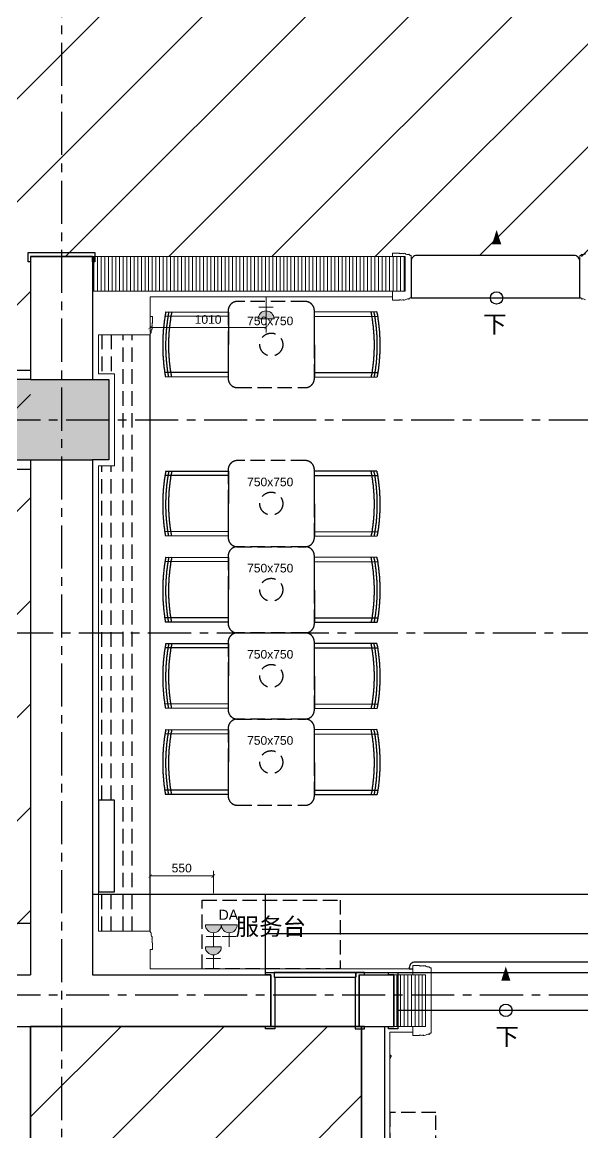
# Model space of a CAD drawing. Header units: millimetres. Extents: x -6033 to 120673, y -4970 to 90533.
# Drawn here: x 48017 to 52895, y 65014 to 74680 of the extents above; entities that cross this region are included whole.
import ezdxf

# ---------------------------------------------------------------- set-up
doc = ezdxf.new("R2010")
doc.units = ezdxf.units.MM
for name, pattern in [('I-AR$0$CENTER', [2, 1.25, -0.25, 0.25, -0.25]), ('I-PLAN$0$ACAD_ISO02W100', [15, 12, -3]), ('I-PLAN$0$CENTER', [2, 1.25, -0.25, 0.25, -0.25]), ('I-PLAN$0$DASH', [0.35, 0.25, -0.1]), ('I-PLAN$0$DASHED', [19.05, 12.7, -6.35]), ('I-PLAN$0$HIDDEN2', [0.1875, 0.125, -0.0625])]:
    doc.linetypes.add(name, pattern=pattern)
doc.layers.get('DefPoints').update_dxf_attribs({"color": 250})
for name, color, linetype, lineweight in [('_ACM-A-ANNO-DIMS', 2, 'Continuous', 18), ('_ACM-A-ANNO-IDEN', 7, 'Continuous', 5), ('_ACM-A-ANNO-TEXT', 7, 'Continuous', 5), ('I-AR$0$GZET_COL_GRID_1-200_轴线', 8, 'I-AR$0$CENTER', 25), ('I-AR$0$I-SCOPE', 252, 'Continuous', 35), ('I-PLAN$0$_ACM-A-WALL-HACH', 251, 'Continuous', 9), ('I-PLAN$0$I-PL-WALL-FHINISH', 73, 'Continuous', 13), ('I-PLAN$0$I-WALL', 6, 'Continuous', 13)]:
    doc.layers.add(name, color=color, linetype=linetype, lineweight=lineweight)
for name, color, linetype in [('I-AR$0$A-LOL061W1', 252, 'Continuous'), ('I-AR$0$D-BASE-INTWALL', 1, 'Continuous'), ('I-AR$0$D-BASE-WALL', 4, 'Continuous'), ('I-AR$0$I-stairs', 2, 'Continuous'), ('I-AR$0$I—平面—装饰面层线', 4, 'Continuous'), ('I-AR$0$I—平面—装饰面层线a', 4, 'Continuous'), ('I-PLAN$0$0-建-楼梯', 1, 'Continuous'), ('I-PLAN$0$A-stairs', 2, 'Continuous'), ('I-PLAN$0$FURN', 1, 'Continuous'), ('I-PLAN$0$I-GRID', 252, 'I-PLAN$0$CENTER'), ('I-PLAN$0$I-PL-FURN', 1, 'I-PLAN$0$DASH'), ('I-PLAN$0$I-PL-IDS-MILL', 40, 'Continuous'), ('I-PLAN$0$I-PL-LIGHT', 1, 'I-PLAN$0$HIDDEN2'), ('I-PLAN$0$ID-TEXT-HEADING-3', 3, 'Continuous'), ('I-PLAN$0$L-ELEV-MARK', 253, 'Continuous'), ('I-PLAN$0$P-平面活动家具', 1, 'Continuous')]:
    doc.layers.add(name, color=color, linetype=linetype)
doc.styles.add('_ACM-G-NOTES', font='arial.ttf')
doc.styles.add('Arial_4', font='arial.ttf', dxfattribs={"height": 1.75})
doc.styles.add('I-PLAN$0$Arial', font='ARIALUNI.ttf')
doc.dimstyles.new('_ACM-DIM-A_30', dxfattribs={"dimscale": 30, "dimtxt": 2.5, "dimasz": 1, "dimexe": 1.5, "dimexo": 1, "dimgap": 1, "dimtad": 1, "dimdec": 0, "dimrnd": 5, "dimzin": 1, "dimdsep": 46, "dimtxsty": '_ACM-G-NOTES', "dimblk": 'ARCHTICK', "dimcen": 2.5, "dimclrd": 256, "dimclre": 256, "dimclrt": 256, "dimadec": 3, "dimazin": 0, "dimtfac": 1, "dimtdec": 0, "dimtix": 1, "dimtmove": 0, "dimatfit": 3, "dimldrblk": 'DOTSMALL', "dimfxl": 5, "dimfxlon": 1, "dimlwd": 18, "dimlwe": 18, "dimarcsym": 0})

# ---------------------------------------------------------------- blocks, each defined once
blk = doc.blocks.new('I-AR$0$海龙_1211170131')
at = {"layer": 'I-AR$0$GZET_COL_GRID_1-200_轴线', "ltscale": 300}
for p, q in [((48135, 86275), (48135, 59995)), ((-2225, 70995), (116415, 70995)), ((-2225, 65990), (116415, 65990))]:
    blk.add_line(p, q, dxfattribs=at)
blk = doc.blocks.new('*U343')
for points in [[(-1125, 470), (-1170, 470), (-1170, 490), (-1095, 490), (-1095, 450), (-1090, 450), (-1090, 0), (-1170, 0), (-1170, 20), (-1125, 20), (-1125, 470)], [(-355, 470), (-310, 470), (-310, 490), (-385, 490), (-385, 450), (-390, 450), (-390, 0), (-310, 0), (-310, 20), (-355, 20), (-355, 470)]]:
    blk.add_lwpolyline(points)
at = {"color": 1}
blk.add_lwpolyline([(-1095, 450), (-385, 450), (-385, 490), (-1095, 490)], close=True, dxfattribs=at)
blk = doc.blocks.new('I-AR')
at = {"layer": 'I-AR$0$A-LOL061W1'}
blk.add_hatch(color=256, dxfattribs=at).paths.add_polyline_path([(48090, 71570), (47830, 71570), (47830, 70870), (48090, 70870), (48630, 70870), (48770, 70870), (48770, 71570), (48630, 71570)])
at = {"layer": 'I-AR$0$I-SCOPE'}
h = blk.add_hatch(dxfattribs=at)
h.set_pattern_fill('ANSI31', color=256, scale=200)
h.paths.add_polyline_path([(63300, 72640), (66630, 72640), (66630, 70889.4), (90600, 70890), (90600, 66390), (96650, 66390), (96650, 24876.4), (18340, 24876.4), (18340, 66390), (48090, 66390), (48090, 72640), (51400, 72640), (51400, 72649.9), (52869.5, 72649.9), (52869.5, 72640), (55240, 72640), (55240, 72790), (59460, 72790), (59460, 72640), (61830.5, 72640), (61830.5, 72649.9), (63300, 72649.9)], flags=16)
h.paths.add_polyline_path([(7330, 0), (7330, -1770), (11180, -1770), (11180, 0), (18450, 0), (18450, 2900), (27550, 2900), (27550, 18090), (37037.3, 18090), (37037.3, 17350), (96200, 17350), (96200, 18120), (114640, 18120), (114640, 84500), (0, 84500), (0, 0)])
h = blk.add_hatch(dxfattribs=at)
h.set_pattern_fill('ANSI31', color=256, scale=200)
h.paths.add_polyline_path([(48090, 65940), (50970, 65940), (50970, 63540), (49650, 63540), (49650, 62410), (48090, 62410)])
at = {"layer": 'I-AR$0$D-BASE-INTWALL'}
blk.add_lwpolyline([(48090, 71650), (47750, 71650), (47750, 70790), (48090, 70790)], dxfattribs=at)
at = {"layer": 'I-AR$0$D-BASE-WALL'}
for p, q in [((48090, 72640), (48090, 71570)), ((48090, 72640), (48630, 72640)), ((48630, 72640), (48630, 71570)), ((48090, 71570), (48630, 71570)), ((48090, 70870), (48090, 66390)), ((48090, 70870), (48630, 70870)), ((48630, 70870), (48630, 66390)), ((47320, 66840), (48090, 66840)), ((18530, 66390), (48090, 66390)), ((48630, 66390), (50180, 66390)), ((50180, 66390), (50180, 65940)), ((50950, 66390), (51250, 66390)), ((50950, 66390), (50950, 65940)), ((51250, 66390), (51250, 65940)), ((10830, 65940), (50180, 65940)), ((48090, 65940), (48090, 62410)), ((50950, 65940), (51250, 65940)), ((50970, 65940), (50970, 63540)), ((51170, 65940), (51170, 63340))]:
    blk.add_line(p, q, dxfattribs=at)
for points in [[(48090, 71570), (47830, 71570), (47830, 70870), (48090, 70870)], [(48630, 71570), (48770, 71570), (48770, 70870), (48630, 70870)]]:
    blk.add_lwpolyline(points, dxfattribs=at)
at = {"layer": 'I-AR$0$I-SCOPE'}
blk.add_lwpolyline([(48090, 65940), (50970, 65940), (50970, 63540), (49650, 63540), (49650, 62410), (48090, 62410)], close=True, dxfattribs=at)
at = {"layer": 'I-AR$0$I-stairs'}
for p, q in [((48630, 67090), (66100, 67090)), ((50135, 66390), (50135, 67090)), ((50135, 66750), (53295, 66750)), ((50135, 66410), (53295, 66410)), ((51285, 66080), (53215, 66080))]:
    blk.add_line(p, q, dxfattribs=at)
at = {"layer": 'I-AR$0$I—平面—装饰面层线'}
blk.add_lwpolyline([(51250, 66390), (51205, 66390), (51205, 66410), (51285, 66410), (51285, 65920), (51205, 65920), (51205, 65940), (51250, 65940), (51250, 66390)], dxfattribs=at)
at = {"layer": 'I-AR$0$I—平面—装饰面层线a'}
blk.add_lwpolyline([(48090, 72640), (48090, 72595), (48070, 72595), (48070, 72675), (48650, 72675), (48650, 72595), (48630, 72595), (48630, 72640), (48090, 72640)], dxfattribs=at)
at = {"layer": 'I-AR$0$GZET_COL_GRID_1-200_轴线'}
blk.add_blockref('I-AR$0$海龙_1211170131', (225, 225), dxfattribs=at)
at = {"layer": 'I-AR$0$I—平面—装饰面层线a'}
blk.add_blockref('*U343', (51305, 65920), dxfattribs=at)
blk = doc.blocks.new('I-PLAN$0$091116-BRASSERIE$0$Floor_03$0$Y_03_Floor$0$3rd-Floor-rest$0$A$C41AE3FBC')
at = {"layer": 'I-PLAN$0$I-PL-FURN', "ltscale": 500}
for p, q in [((-9.62, -6), (-9.62, 15.76)), ((9.62, -6.06), (9.62, 15.7))]:
    blk.add_line(p, q, dxfattribs=at)
blk.add_lwpolyline([(11.12, 15.38), (11.12, -6.06), (-11.12, -6), (-11.12, 15.44)], dxfattribs=at)
for centre, radius, start, end in [((-0.15, -45.9), 62.31, 79.5796, 100.1371), ((-0.15, -45.25), 60.66, 79.2974, 100.4193), ((-0.14, -44.6), 59.02, 78.9991, 100.7176)]:
    blk.add_arc(centre, radius, start, end, dxfattribs=at)
blk = doc.blocks.new('*U525')
at = {"layer": 'I-PLAN$0$I-PL-WALL-FHINISH'}
for points in [[(0, 50), (0, -30), (57, -30, -0.37825), (61.8, -27, 0.623496), (66.5, -25, 0.284819), (90.4, -25, 0.636149), (97.5, -27, 0.282378), (109.8, -26.5, -0.186128), (138.1, -17.9, 0.824383), (144, -16.9), (146.4, -16.9, -0.262247), (150, -13.9), (150, -9.9), (160, -9.9), (160, 559.9), (150, 559.9), (150, 563.9, -0.262247), (146.4, 566.9), (144, 566.9, 0.824383), (138.1, 567.9, -0.186128), (109.8, 576.5, 0.282378), (97.5, 577, 0.636149), (90.4, 575, 0.284819), (66.5, 575, 0.623496), (61.8, 577, -0.37825), (57, 580), (0, 580), (0, 500)], [(1789.5, 50), (1789.5, -30), (1732.5, -30, 0.37825), (1727.7, -27, -0.623496), (1723, -25, -0.284819), (1699.1, -25, -0.636149), (1692, -27, -0.282378), (1679.7, -26.5, 0.186128), (1651.4, -17.9, -0.824383), (1645.5, -16.9), (1643.1, -16.9, 0.262247), (1639.5, -13.9), (1639.5, -9.9), (1629.5, -9.9), (1629.5, 559.9), (1639.5, 559.9), (1639.5, 563.9, 0.262247), (1643.1, 566.9), (1645.5, 566.9, -0.824383), (1651.4, 567.9, 0.186128), (1679.7, 576.5, -0.282378), (1692, 577, -0.636149), (1699.1, 575, -0.284819), (1723, 575, -0.623496), (1727.7, 577, 0.37825), (1732.5, 580), (1789.5, 580), (1789.5, 500)]]:
    blk.add_lwpolyline(points, format="xyb", dxfattribs=at)
blk = doc.blocks.new('*U528')
at = {"layer": 'I-PLAN$0$I-PL-WALL-FHINISH'}
blk.add_lwpolyline([(0, 0), (0, 2600)], dxfattribs=at)
for points in [[(0, 2400), (8, 2400, 0.320816), (10.6, 2397.3), (10.6, 2396.7, -0.466827), (10.6, 2385.3), (10.6, 2384.7, 0.468154), (5.5, 2377.3), (4.8, 2376.7, -0.645582), (4.6, 2373.3), (4.6, 2372.7, 0.415157), (3.3, 2370), (0, 2370)], [(0, 200), (8, 200, -0.320816), (10.6, 202.7), (10.6, 203.3, 0.466827), (10.6, 214.7), (10.6, 215.3, -0.468154), (5.5, 222.7), (4.8, 223.3, 0.645582), (4.6, 226.7), (4.6, 227.3, -0.415157), (3.3, 230), (0, 230)]]:
    blk.add_lwpolyline(points, format="xyb", close=True, dxfattribs=at)
blk = doc.blocks.new('I-PLAN')
at = {"layer": 'I-PLAN$0$_ACM-A-WALL-HACH'}
h = blk.add_hatch(dxfattribs=at)
h.set_pattern_fill('ANSI31', color=256, scale=10, angle=45)
h.paths.add_polyline_path([(51350, 72340), (48630, 72340), (48630, 72640), (51350, 72640)])
h = blk.add_hatch(dxfattribs=at)
h.set_pattern_fill('ANSI31', color=256, scale=10, angle=45)
h.paths.add_polyline_path([(51525, 65940), (51250, 65940), (51250, 66390), (51525, 66390)])
at = {"layer": 'I-PLAN$0$0-建-楼梯'}
for points in [[(52145, 72280.1, 0, 0, 0), (52145, 72871.9, 0, 80, 0), (52145, 72747.2, 0, 0, 0)], [(52225, 66080, 0, 0, 0), (52225, 66461.8, 0, 80, 0), (52225, 66337.1, 0, 0, 0)]]:
    blk.add_lwpolyline(points, format="xyseb", dxfattribs=at)
at = {"layer": 'I-PLAN$0$A-stairs'}
for points in [[(52869.5, 72280.1), (52869.5, 72599.9, 0.414214), (52819.5, 72649.9), (51450, 72649.9, 0.414214), (51400, 72599.9), (51400, 72280.1)], [(53204.5, 66440), (53234.5, 66440), (53234.5, 66450, 0.414214), (53184.5, 66500), (51435, 66500, 0.414214), (51385, 66450), (51385, 66440), (51415, 66440)]]:
    blk.add_lwpolyline(points, format="xyb", dxfattribs=at)
for points in [[(51400, 72280.1), (52869.5, 72280.1)], [(51575, 66080), (53044.5, 66080)]]:
    blk.add_lwpolyline(points, dxfattribs=at)
at = {"layer": 'I-PLAN$0$I-GRID', "ltscale": 300}
blk.add_lwpolyline([(47311.1, 69365), (67518.9, 69365)], dxfattribs=at)
at = {"layer": 'I-PLAN$0$I-PL-FURN', "ltscale": 500}
for points in [[(49889.2, 71499.5), (50479.2, 71499.5, 0.414214), (50559.2, 71579.5), (50559.2, 72169.5, 0.414214), (50479.2, 72249.5), (49889.2, 72249.5, 0.414214), (49809.2, 72169.5), (49809.2, 71579.5, 0.414214)], [(49889.2, 70115), (50479.2, 70115, 0.414214), (50559.2, 70195), (50559.2, 70785, 0.414214), (50479.2, 70865), (49889.2, 70865, 0.414214), (49809.2, 70785), (49809.2, 70195, 0.414214)], [(49889.2, 69365), (50479.2, 69365, 0.414214), (50559.2, 69445), (50559.2, 70035, 0.414214), (50479.2, 70115), (49889.2, 70115, 0.414214), (49809.2, 70035), (49809.2, 69445, 0.414214)], [(49889.2, 68615), (50479.2, 68615, 0.414214), (50559.2, 68695), (50559.2, 69285, 0.414214), (50479.2, 69365), (49889.2, 69365, 0.414214), (49809.2, 69285), (49809.2, 68695, 0.414214)], [(49889.2, 67865), (50479.2, 67865, 0.414214), (50559.2, 67945), (50559.2, 68535, 0.414214), (50479.2, 68615), (49889.2, 68615, 0.414214), (49809.2, 68535), (49809.2, 67945, 0.414214)]]:
    blk.add_lwpolyline(points, format="xyb", close=True, dxfattribs=at)
for points in [[(50784.2, 66440), (49584.2, 66440), (49584.2, 67040), (50784.2, 67040)], [(51615, 65190), (51215, 65190), (51215, 63990), (51615, 63990)]]:
    blk.add_lwpolyline(points, close=True, dxfattribs=at)
at = {"layer": 'I-PLAN$0$I-PL-IDS-MILL'}
blk.add_lwpolyline([(49129.9, 66770), (49129.9, 71960)], dxfattribs=at)
blk.add_lwpolyline([(48680, 67110), (48820, 67110), (48820, 67910), (48680, 67910)], close=True, dxfattribs=at)
at = {"layer": 'I-PLAN$0$I-PL-LIGHT', "linetype": 'I-PLAN$0$DASHED', "ltscale": 10}
for p, q in [((48709.8, 71960), (48709.8, 71620)), ((48789.8, 71960), (48789.8, 71620)), ((48894.8, 66770), (48894.8, 71960)), ((48974.8, 66770), (48974.8, 71960)), ((48709.8, 67910), (48709.8, 70820)), ((48789.8, 67910), (48789.8, 70820)), ((48709.8, 66770), (48709.8, 67110)), ((48789.8, 66770), (48789.8, 67110))]:
    blk.add_line(p, q, dxfattribs=at)
for centre in [(50184.2, 71874.5), (50184.2, 70490), (50184.2, 69740), (50184.2, 68990), (50184.2, 68240)]:
    blk.add_circle(centre, 100, dxfattribs=at)
at = {"layer": 'I-PLAN$0$I-PL-WALL-FHINISH'}
for points in [[(51240, 72340), (51240, 72260), (51297, 72260, -0.37825), (51301.8, 72263, 0.623496), (51306.5, 72265, 0.284819), (51330.4, 72265, 0.636149), (51337.5, 72263, 0.282378), (51349.8, 72263.5, -0.186128), (51378.1, 72272.1, 0.824383), (51384, 72273.1), (51386.4, 72273.1, -0.262247), (51390, 72276.1), (51390, 72280.1), (51400, 72280.1), (51400, 72649.9), (51390, 72649.9), (51390, 72653.9, -0.262247), (51386.4, 72656.9), (51384, 72656.9, 0.824383), (51378.1, 72657.9, -0.186128), (51349.8, 72666.5, 0.282378), (51337.5, 72667, 0.636149), (51330.4, 72665, 0.284819), (51306.5, 72665, 0.623496), (51301.8, 72667, -0.37825), (51297, 72670), (51240, 72670), (51240, 72640)], [(52919.7, 72263.5, 0.186128), (52891.4, 72272.1, -0.824383), (52885.5, 72273.1), (52883.1, 72273.1, 0.262247), (52879.5, 72276.1), (52879.5, 72280.1), (52869.5, 72280.1), (52869.5, 72649.9), (52879.5, 72649.9), (52879.5, 72653.9, 0.262247), (52883.1, 72656.9), (52885.5, 72656.9, -0.824383), (52891.4, 72657.9, 0.186128), (52919.7, 72666.5, -0.282378)], [(49130, 72290), (49130, 72120), (49150, 72120), (49150, 72063, 0.37825), (49147, 72058.2, -0.623496), (49145, 72053.5, -0.284819), (49145, 72029.6, -0.636149), (49147, 72022.5, -0.282378), (49146.5, 72010.2, 0.186128), (49137.9, 71981.9, -0.824383), (49136.9, 71976), (49136.9, 71973.6, 0.262247), (49133.9, 71970), (49129.9, 71970), (49129.9, 71960), (48680, 71960), (48680, 71620), (48820, 71620), (48820, 70820), (48680, 70820), (48680, 66770), (49129.9, 66770), (49129.9, 66760), (49133.9, 66760, 0.262247), (49136.9, 66756.4), (49136.9, 66754, -0.824383), (49137.9, 66748.1, 0.186128), (49146.5, 66719.8, -0.282378), (49147, 66707.5, -0.636149), (49145, 66700.4, -0.284819), (49145, 66676.5, -0.623496), (49147, 66671.8, 0.37825), (49150, 66667), (49150, 66610), (49130, 66610), (49130, 66440)]]:
    blk.add_lwpolyline(points, format="xyb", dxfattribs=at)
for points in [[(51240, 72290), (49130, 72290)], [(49130, 66440), (51415, 66440)], [(51415, 65890), (51215, 65890)]]:
    blk.add_lwpolyline(points, dxfattribs=at)
at = {"layer": 'I-PLAN$0$I-WALL'}
for points in [[(51350, 72340), (48630, 72340), (48630, 72640), (51350, 72640)], [(51525, 65940), (51250, 65940), (51250, 66390), (51525, 66390)]]:
    blk.add_lwpolyline(points, close=True, dxfattribs=at)
at = {"layer": 'I-PLAN$0$L-ELEV-MARK'}
for centre in [(52145, 72280.1), (52225, 66080)]:
    blk.add_circle(centre, 53.9, dxfattribs=at)
at = {"layer": 'I-PLAN$0$I-PL-WALL-FHINISH'}
for name, p in [('*U525', (51415, 65890)), ('*U528', (51215, 63290))]:
    blk.add_blockref(name, p, dxfattribs=at)
at = {"layer": 'I-PLAN$0$P-平面活动家具', "yscale": 25.39999999990686}
for p, xscale, zscale, rotation in [((49656.1, 71874.9), 25.39999999990686, 25.39999999990686, 89.85835853881424), ((50712.4, 71874.9), -25.39999999990686, 25.39999999990687, 270.1416414611858), ((49656.1, 70490.4), 25.39999999990686, 25.39999999990686, 89.85835853881424), ((50712.4, 70490.4), -25.39999999990686, 25.39999999990687, 270.1416414611858), ((49656.1, 69740.4), 25.39999999990686, 25.39999999990686, 89.85835853881424), ((50712.4, 69740.4), -25.39999999990686, 25.39999999990687, 270.1416414611858), ((49656.1, 68990.4), 25.39999999990686, 25.39999999990686, 89.85835853881424), ((50712.4, 68990.4), -25.39999999990686, 25.39999999990687, 270.1416414611858), ((49656.1, 68240.4), 25.39999999990686, 25.39999999990686, 89.85835853881424), ((50712.4, 68240.4), -25.39999999990686, 25.39999999990687, 270.1416414611858)]:
    blk.add_blockref('I-PLAN$0$091116-BRASSERIE$0$Floor_03$0$Y_03_Floor$0$3rd-Floor-rest$0$A$C41AE3FBC', p, dxfattribs=dict(at, xscale=xscale, zscale=zscale, rotation=rotation))
at = {"layer": 'I-PLAN$0$FURN', "linetype": 'I-PLAN$0$ACAD_ISO02W100', "char_height": 75, "attachment_point": 1, "style": 'I-PLAN$0$Arial'}
for insert in [(49974, 72117.8), (49974, 70716.2), (49974, 69966.2), (49974, 69216.2), (49974, 68466.2)]:
    blk.add_mtext_dynamic_manual_height_columns('750x750', width=181404.2, gutter_width=600, heights=[131.5], dxfattribs=dict(at, insert=insert))
at = {"layer": 'I-PLAN$0$ID-TEXT-HEADING-3', "style": 'I-PLAN$0$Arial'}
for p in [(52026.6, 71977.7), (52133.8, 65777.6)]:
    blk.add_text('下', height=150, dxfattribs=at).set_placement(p)
at = {"layer": 'I-PLAN$0$ID-TEXT-HEADING-3', "insert": (49873.5, 66883.8), "char_height": 150, "attachment_point": 1, "style": 'I-PLAN$0$Arial'}
blk.add_mtext_dynamic_manual_height_columns('{\\fArial Unicode MS|b0|i0|c134|p34;服务台}', width=151170.167, gutter_width=500, heights=[109.5], dxfattribs=at)
blk = doc.blocks.new('A$C506d7063')
at = {"layer": '_ACM-A-ANNO-IDEN'}
h = blk.add_hatch(color=256, dxfattribs=at)
edge = h.paths.add_edge_path()
edge.add_arc((0, 3.84), 1.39, 180, 360)
edge.add_line((1.39, 3.84), (-1.39, 3.84))
for p, q in [((1.39, 3.84), (-1.39, 3.84)), ((0, 0), (0, 2.45)), ((1.25, 1.83), (-1.22, 1.83))]:
    blk.add_line(p, q, dxfattribs=at)
blk.add_arc((0, 3.84), 1.39, 180, 0, dxfattribs=at)
blk = doc.blocks.new('_ArchTick')
at = {"color": 2, "linetype": 'ByBlock', "const_width": 0.15}
blk.add_lwpolyline([(-0.5, -0.5), (0.5, 0.5)], dxfattribs=at)
blk = doc.blocks.new('*D109')
at = {"layer": '_ACM-A-ANNO-DIMS', "lineweight": 18, "transparency": 16777216}
for p, q in [((49129.9, 67099.2), (49129.9, 67294.2)), ((49680, 67099.2), (49680, 67294.2)), ((49680, 67249.2), (49129.9, 67249.2))]:
    blk.add_line(p, q, dxfattribs=at)
at = {"layer": 'DefPoints', "color": 0, "transparency": 16777216}
for p in [(49129.9, 67249.2), (49129.9, 66824), (49680, 66824)]:
    blk.add_point(p, dxfattribs=at)
at = {"layer": '_ACM-A-ANNO-DIMS', "lineweight": 18, "transparency": 16777216, "xscale": 30, "yscale": 30, "zscale": 30, "rotation": 180}
blk.add_blockref('_ArchTick', (49129.9, 67249.2), dxfattribs=at)
at = {"layer": '_ACM-A-ANNO-DIMS', "lineweight": 18, "transparency": 16777216, "xscale": 30, "yscale": 30, "zscale": 30}
blk.add_blockref('_ArchTick', (49680, 67249.2), dxfattribs=at)
at = {"layer": '_ACM-A-ANNO-DIMS', "transparency": 16777216, "insert": (49404.9, 67317.5), "char_height": 75, "attachment_point": 5, "style": '_ACM-G-NOTES'}
blk.add_mtext('550', dxfattribs=at)
blk = doc.blocks.new('_DotSmall')
at = {"color": 0, "linetype": 'ByBlock', "const_width": 0.5}
blk.add_lwpolyline([(-0.0625, 0, 1), (0.0625, 0, 1)], format="xyb", close=True, dxfattribs=at)
blk = doc.blocks.new('*D110')
at = {"layer": '_ACM-A-ANNO-DIMS', "lineweight": 18, "transparency": 16777216}
for p, q in [((49130, 72174), (49130, 71979)), ((50138.6, 72174), (50138.6, 71979)), ((50138.6, 72024), (49130, 72024))]:
    blk.add_line(p, q, dxfattribs=at)
at = {"layer": 'DefPoints', "color": 0, "transparency": 16777216}
for p in [(49130, 72290), (50138.6, 72290), (49130, 72024)]:
    blk.add_point(p, dxfattribs=at)
at = {"layer": '_ACM-A-ANNO-DIMS', "lineweight": 18, "transparency": 16777216, "xscale": 30, "yscale": 30, "zscale": 30, "rotation": 180}
blk.add_blockref('_ArchTick', (49130, 72024), dxfattribs=at)
at = {"layer": '_ACM-A-ANNO-DIMS', "lineweight": 18, "transparency": 16777216, "xscale": 30, "yscale": 30, "zscale": 30}
blk.add_blockref('_ArchTick', (50138.6, 72024), dxfattribs=at)
at = {"layer": '_ACM-A-ANNO-DIMS', "transparency": 16777216, "insert": (49634.3, 72092.3), "char_height": 75, "attachment_point": 5, "style": '_ACM-G-NOTES'}
blk.add_mtext('1010', dxfattribs=at)

msp = doc.modelspace()

# ---------------------------------------------------------------- block references
for name in ['I-AR', 'I-PLAN']:
    msp.add_blockref(name, (0, 0))
at = {"xscale": 49.99999999999999, "yscale": 49.99999999999999, "zscale": 49.99999999999999, "rotation": 180}
msp.add_blockref('A$C506d7063', (50138.6, 72290), dxfattribs=at)
at = {"yscale": 49.99999999999999, "zscale": 49.99999999999999}
for p, xscale in [((49680, 66632), 49.99999999999999), ((49818.9, 66632), -49.99999999999999), ((49680, 66440), 49.99999999999999)]:
    msp.add_blockref('A$C506d7063', p, dxfattribs=dict(at, xscale=xscale))

# ---------------------------------------------------------------- texts
at = {"layer": '_ACM-A-ANNO-TEXT', "insert": (49895.8, 66955.5), "char_height": 87.5, "width": 108.228, "attachment_point": 3, "style": 'Arial_4'}
msp.add_mtext('DA', dxfattribs=at)

# ---------------------------------------------------------------- dimensions: what is measured, and where the dimension line sits
at = {"layer": '_ACM-A-ANNO-DIMS'}
for base, p1, p2, picture, middle in [((49130, 72024), (50138.6, 72290), (49130, 72290), '*D110', (49634.3, 72092.3)), ((49129.9, 67249.2), (49680, 66824), (49129.9, 66824), '*D109', (49404.9, 67317.5))]:
    dim = msp.add_linear_dim(base=base, p1=p1, p2=p2, dimstyle='_ACM-DIM-A_30', override={"dimzin": 8}, dxfattribs=at)
    dim.commit()
    dim.dimension.update_dxf_attribs({"geometry": picture, "text_midpoint": middle})

doc.saveas('drawing.dxf')
